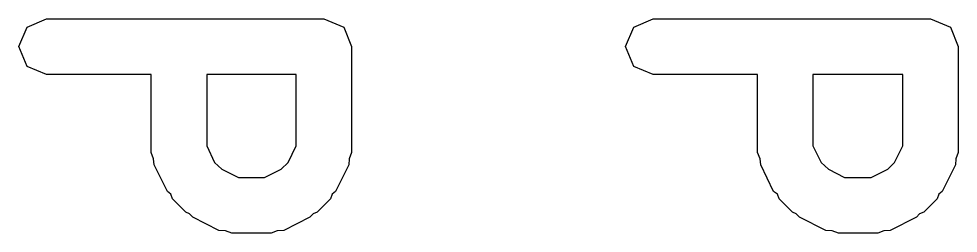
# Model space of a CAD drawing. Extents: x 120 to 170.1, y -126.3 to -91.1.
# Drawn here: x 158.487 to 160.181, y -102.525 to -102.139 of the extents above; entities that cross this region are included whole.
import ezdxf

# ---------------------------------------------------------------- set-up
doc = ezdxf.new("R2010")
doc.units = 0
doc.layers.add('BLACK', color=7, linetype='CONTINUOUS')

msp = doc.modelspace()

# ---------------------------------------------------------------- linework, layer by layer
at = {"layer": 'BLACK', "linetype": 'CONTINUOUS'}
for p, q in [((158.502, -102.154), (158.537, -102.139)), ((158.537, -102.139), (159.037, -102.139)), ((159.037, -102.139), (159.073, -102.154)), ((159.596, -102.154), (159.631, -102.139)), ((159.631, -102.139), (160.131, -102.139)), ((160.131, -102.139), (160.167, -102.154)), ((158.487, -102.189), (158.502, -102.154)), ((159.073, -102.154), (159.087, -102.189)), ((159.581, -102.189), (159.596, -102.154)), ((160.167, -102.154), (160.181, -102.189)), ((158.502, -102.225), (158.487, -102.189)), ((159.087, -102.189), (159.087, -102.38)), ((159.596, -102.225), (159.581, -102.189)), ((160.181, -102.189), (160.181, -102.38)), ((158.537, -102.239), (158.502, -102.225)), ((159.631, -102.239), (159.596, -102.225)), ((158.726, -102.239), (158.537, -102.239)), ((158.726, -102.38), (158.726, -102.239)), ((158.987, -102.239), (158.826, -102.239)), ((158.826, -102.239), (158.826, -102.368)), ((158.987, -102.368), (158.987, -102.239)), ((159.819, -102.239), (159.631, -102.239)), ((159.819, -102.38), (159.819, -102.239)), ((160.081, -102.239), (159.919, -102.239)), ((159.919, -102.239), (159.919, -102.368)), ((160.081, -102.368), (160.081, -102.239)), ((158.826, -102.368), (158.84, -102.398)), ((158.973, -102.398), (158.987, -102.368)), ((159.919, -102.368), (159.934, -102.398)), ((160.066, -102.398), (160.081, -102.368)), ((158.73, -102.391), (158.726, -102.38)), ((159.087, -102.38), (159.083, -102.391)), ((159.824, -102.391), (159.819, -102.38)), ((160.181, -102.38), (160.177, -102.391)), ((158.731, -102.402), (158.73, -102.391)), ((158.755, -102.45), (158.731, -102.402)), ((158.84, -102.398), (158.853, -102.41)), ((158.96, -102.41), (158.973, -102.398)), ((159.082, -102.402), (159.058, -102.45)), ((159.083, -102.391), (159.082, -102.402)), ((159.825, -102.402), (159.824, -102.391)), ((159.848, -102.45), (159.825, -102.402)), ((159.934, -102.398), (159.947, -102.41)), ((160.054, -102.41), (160.066, -102.398)), ((160.176, -102.402), (160.152, -102.45)), ((160.177, -102.391), (160.176, -102.402)), ((158.853, -102.41), (158.883, -102.425)), ((158.93, -102.425), (158.96, -102.41)), ((159.947, -102.41), (159.976, -102.425)), ((160.024, -102.425), (160.054, -102.41)), ((158.883, -102.425), (158.93, -102.425)), ((159.976, -102.425), (160.024, -102.425)), ((158.761, -102.455), (158.755, -102.45)), ((159.058, -102.45), (159.052, -102.455)), ((159.855, -102.455), (159.848, -102.45)), ((160.152, -102.45), (160.146, -102.455)), ((158.764, -102.463), (158.761, -102.455)), ((158.788, -102.487), (158.764, -102.463)), ((159.049, -102.463), (159.025, -102.487)), ((159.052, -102.455), (159.049, -102.463)), ((159.858, -102.463), (159.855, -102.455)), ((159.882, -102.487), (159.858, -102.463)), ((160.143, -102.463), (160.119, -102.487)), ((160.146, -102.455), (160.143, -102.463)), ((158.795, -102.49), (158.788, -102.487)), ((159.025, -102.487), (159.018, -102.49)), ((159.889, -102.49), (159.882, -102.487)), ((160.119, -102.487), (160.111, -102.49)), ((158.801, -102.496), (158.795, -102.49)), ((158.848, -102.52), (158.801, -102.496)), ((159.012, -102.496), (158.965, -102.52)), ((159.018, -102.49), (159.012, -102.496)), ((159.895, -102.496), (159.889, -102.49)), ((159.942, -102.52), (159.895, -102.496)), ((160.106, -102.496), (160.058, -102.52)), ((160.111, -102.49), (160.106, -102.496)), ((158.86, -102.521), (158.848, -102.52)), ((158.965, -102.52), (158.953, -102.521)), ((159.954, -102.521), (159.942, -102.52)), ((160.058, -102.52), (160.047, -102.521)), ((158.871, -102.525), (158.86, -102.521)), ((158.942, -102.525), (158.871, -102.525)), ((158.953, -102.521), (158.942, -102.525)), ((159.965, -102.525), (159.954, -102.521)), ((160.036, -102.525), (159.965, -102.525)), ((160.047, -102.521), (160.036, -102.525))]:
    msp.add_line(p, q, dxfattribs=at)

doc.saveas('drawing.dxf')
